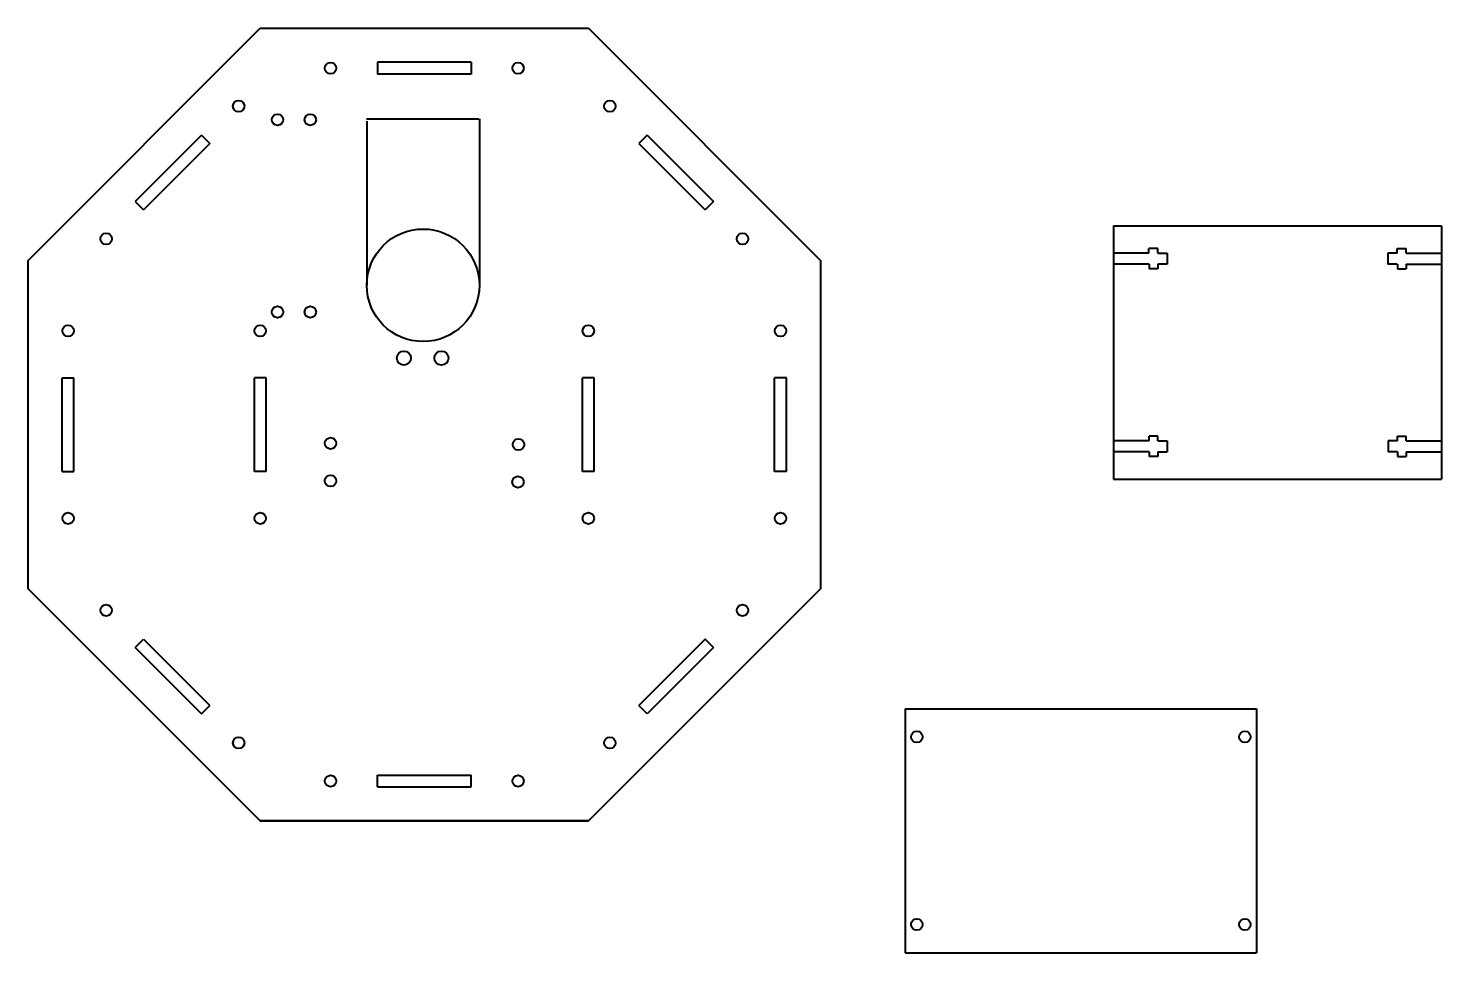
# Model space of a CAD drawing. Header units: inches. Extents: x -4.2 to 10.9, y -5.6 to 4.2.
import ezdxf

# ---------------------------------------------------------------- set-up
doc = ezdxf.new("R2010")
doc.units = ezdxf.units.IN
doc.header["$MEASUREMENT"] = 0
doc.layers.add('Visible', color=7, linetype='Continuous', lineweight=40)

msp = doc.modelspace()

# ---------------------------------------------------------------- linework, layer by layer
at = {"layer": 'Visible'}
for p, q in [((-4.225, 1.75), (-1.75, 4.225)), ((-1.75, 4.225), (1.75, 4.225)), ((1.75, 4.225), (4.225, 1.75)), ((-0.5, 3.862), (-0.5, 3.737)), ((0.5, 3.862), (-0.5, 3.862)), ((0.5, 3.862), (0.5, 3.737)), ((0.5, 3.737), (-0.5, 3.737)), ((-0.618, 3.259), (0.582, 3.259)), ((-0.613, 3.235), (-0.613, 1.485)), ((0.587, 3.259), (0.587, 1.509)), ((-2.378, 3.085), (-3.085, 2.378)), ((-2.378, 3.085), (-2.289, 2.996)), ((2.378, 3.085), (2.289, 2.996)), ((2.378, 3.085), (3.085, 2.378)), ((-2.289, 2.996), (-2.996, 2.289)), ((2.289, 2.996), (2.996, 2.289)), ((-3.085, 2.378), (-2.996, 2.289)), ((3.085, 2.378), (2.996, 2.289)), ((7.352, 2.119), (7.352, 1.269)), ((7.352, 2.119), (10.852, 2.119)), ((10.852, 2.119), (10.852, 1.269)), ((7.73, 1.827), (7.352, 1.827)), ((7.73, 1.827), (7.73, 1.877)), ((7.825, 1.877), (7.73, 1.877)), ((7.825, 1.827), (7.825, 1.877)), ((7.825, 1.827), (7.925, 1.827)), ((7.925, 1.827), (7.925, 1.711)), ((10.379, 1.827), (10.279, 1.827)), ((10.279, 1.827), (10.279, 1.711)), ((10.379, 1.827), (10.379, 1.877)), ((10.379, 1.877), (10.473, 1.877)), ((10.473, 1.827), (10.473, 1.877)), ((10.473, 1.827), (10.852, 1.827)), ((-4.225, -1.75), (-4.225, 1.75)), ((4.225, 1.75), (4.225, -1.75)), ((7.731, 1.711), (7.352, 1.711)), ((7.731, 1.711), (7.731, 1.661)), ((7.825, 1.661), (7.731, 1.661)), ((7.925, 1.711), (7.825, 1.711)), ((7.825, 1.711), (7.825, 1.661)), ((10.379, 1.711), (10.279, 1.711)), ((10.381, 1.711), (10.381, 1.661)), ((10.381, 1.661), (10.475, 1.661)), ((10.475, 1.711), (10.475, 1.661)), ((10.475, 1.711), (10.854, 1.711)), ((7.352, 1.269), (7.352, 0.269)), ((7.352, 1.269), (7.352, 1.269)), ((10.852, 1.269), (10.852, 0.269)), ((10.852, 1.269), (10.852, 1.269)), ((-3.863, 0.5), (-3.738, 0.5)), ((-3.863, -0.5), (-3.863, 0.5)), ((-3.738, -0.5), (-3.738, 0.5)), ((-1.812, -0.5), (-1.812, 0.5)), ((-1.687, 0.5), (-1.812, 0.5)), ((-1.687, -0.5), (-1.687, 0.5)), ((1.812, 0.5), (1.687, 0.5)), ((1.687, -0.5), (1.687, 0.5)), ((1.812, -0.5), (1.812, 0.5)), ((3.737, -0.5), (3.737, 0.5)), ((3.862, 0.5), (3.737, 0.5)), ((3.862, -0.5), (3.862, 0.5)), ((7.352, 0.269), (7.352, -0.581)), ((7.352, 0.269), (7.352, 0.269)), ((10.852, 0.269), (10.852, -0.581)), ((10.852, 0.269), (10.852, 0.269)), ((7.731, -0.173), (7.731, -0.123)), ((7.826, -0.123), (7.731, -0.123)), ((7.826, -0.173), (7.826, -0.123)), ((10.381, -0.173), (10.381, -0.123)), ((10.381, -0.123), (10.475, -0.123)), ((10.475, -0.173), (10.475, -0.123)), ((7.731, -0.173), (7.353, -0.173)), ((7.732, -0.289), (7.354, -0.289)), ((7.732, -0.289), (7.732, -0.339)), ((7.826, -0.173), (7.926, -0.173)), ((7.826, -0.289), (7.926, -0.289)), ((7.826, -0.289), (7.826, -0.339)), ((7.926, -0.173), (7.926, -0.289)), ((10.281, -0.173), (10.281, -0.289)), ((10.381, -0.173), (10.281, -0.173)), ((10.381, -0.289), (10.281, -0.289)), ((10.381, -0.289), (10.381, -0.339)), ((10.475, -0.173), (10.853, -0.173)), ((10.475, -0.289), (10.854, -0.289)), ((10.475, -0.289), (10.475, -0.339)), ((7.826, -0.339), (7.732, -0.339)), ((10.381, -0.339), (10.475, -0.339)), ((-3.863, -0.5), (-3.738, -0.5)), ((-1.687, -0.5), (-1.812, -0.5)), ((1.812, -0.5), (1.687, -0.5)), ((3.862, -0.5), (3.737, -0.5)), ((7.352, -0.581), (10.852, -0.581)), ((-1.75, -4.225), (-4.225, -1.75)), ((-4.225, -1.75), (-1.75, -4.225)), ((4.225, -1.75), (1.75, -4.225)), ((-3.085, -2.378), (-2.996, -2.289)), ((-3.085, -2.378), (-2.996, -2.289)), ((-3.085, -2.378), (-2.996, -2.289)), ((-3.085, -2.378), (-2.378, -3.085)), ((-3.085, -2.378), (-2.378, -3.085)), ((-3.085, -2.378), (-2.378, -3.085)), ((-2.996, -2.289), (-2.289, -2.996)), ((-2.996, -2.289), (-2.289, -2.996)), ((-2.996, -2.289), (-2.289, -2.996)), ((2.996, -2.289), (2.289, -2.996)), ((2.996, -2.289), (2.289, -2.996)), ((2.996, -2.289), (2.289, -2.996)), ((3.085, -2.378), (2.378, -3.085)), ((3.085, -2.378), (2.378, -3.085)), ((3.085, -2.378), (2.378, -3.085)), ((3.085, -2.378), (2.996, -2.289)), ((3.085, -2.378), (2.996, -2.289)), ((3.085, -2.378), (2.996, -2.289)), ((-2.378, -3.085), (-2.289, -2.996)), ((-2.378, -3.085), (-2.289, -2.996)), ((-2.378, -3.085), (-2.289, -2.996)), ((2.378, -3.085), (2.289, -2.996)), ((2.378, -3.085), (2.289, -2.996)), ((2.378, -3.085), (2.289, -2.996)), ((5.129, -3.031), (5.129, -5.631)), ((5.129, -3.031), (8.879, -3.031)), ((8.879, -3.031), (8.879, -5.631)), ((-0.5, -3.738), (0.5, -3.738)), ((-0.5, -3.863), (-0.5, -3.738)), ((0.5, -3.863), (0.5, -3.738)), ((-0.5, -3.863), (0.5, -3.863)), ((-1.75, -4.225), (1.75, -4.225)), ((1.75, -4.225), (-1.75, -4.225)), ((5.129, -5.631), (8.879, -5.631))]:
    msp.add_line(p, q, dxfattribs=at)
for centre, radius in [((-1, 3.8), 0.061), ((1, 3.8), 0.061), ((-1.98, 3.394), 0.061), ((1.98, 3.394), 0.061), ((-1.566, 3.25), 0.061), ((-1.216, 3.25), 0.061), ((-3.394, 1.98), 0.061), ((-0.013, 1.485), 0.6), ((3.394, 1.98), 0.061), ((-1.566, 1.2), 0.061), ((-1.216, 1.2), 0.061), ((-3.8, 1), 0.061), ((-1.75, 1), 0.061), ((1.75, 1), 0.061), ((3.8, 1), 0.061), ((-0.218, 0.709), 0.075), ((0.182, 0.709), 0.075), ((-1, -0.2), 0.061), ((1.004, -0.212), 0.061), ((1.004, -0.212), 0.061), ((-1, -0.6), 0.061), ((0.999, -0.612), 0.061), ((-3.8, -1), 0.061), ((-1.75, -1), 0.061), ((1.75, -1), 0.061), ((3.8, -1), 0.061), ((-3.394, -1.98), 0.061), ((3.394, -1.98), 0.061), ((5.254, -3.33), 0.061), ((8.754, -3.33), 0.061), ((-1.98, -3.394), 0.061), ((1.98, -3.394), 0.061), ((-1, -3.8), 0.061), ((1, -3.8), 0.061), ((5.254, -5.33), 0.061), ((8.754, -5.33), 0.061)]:
    msp.add_circle(centre, radius, dxfattribs=at)

doc.saveas('drawing.dxf')
